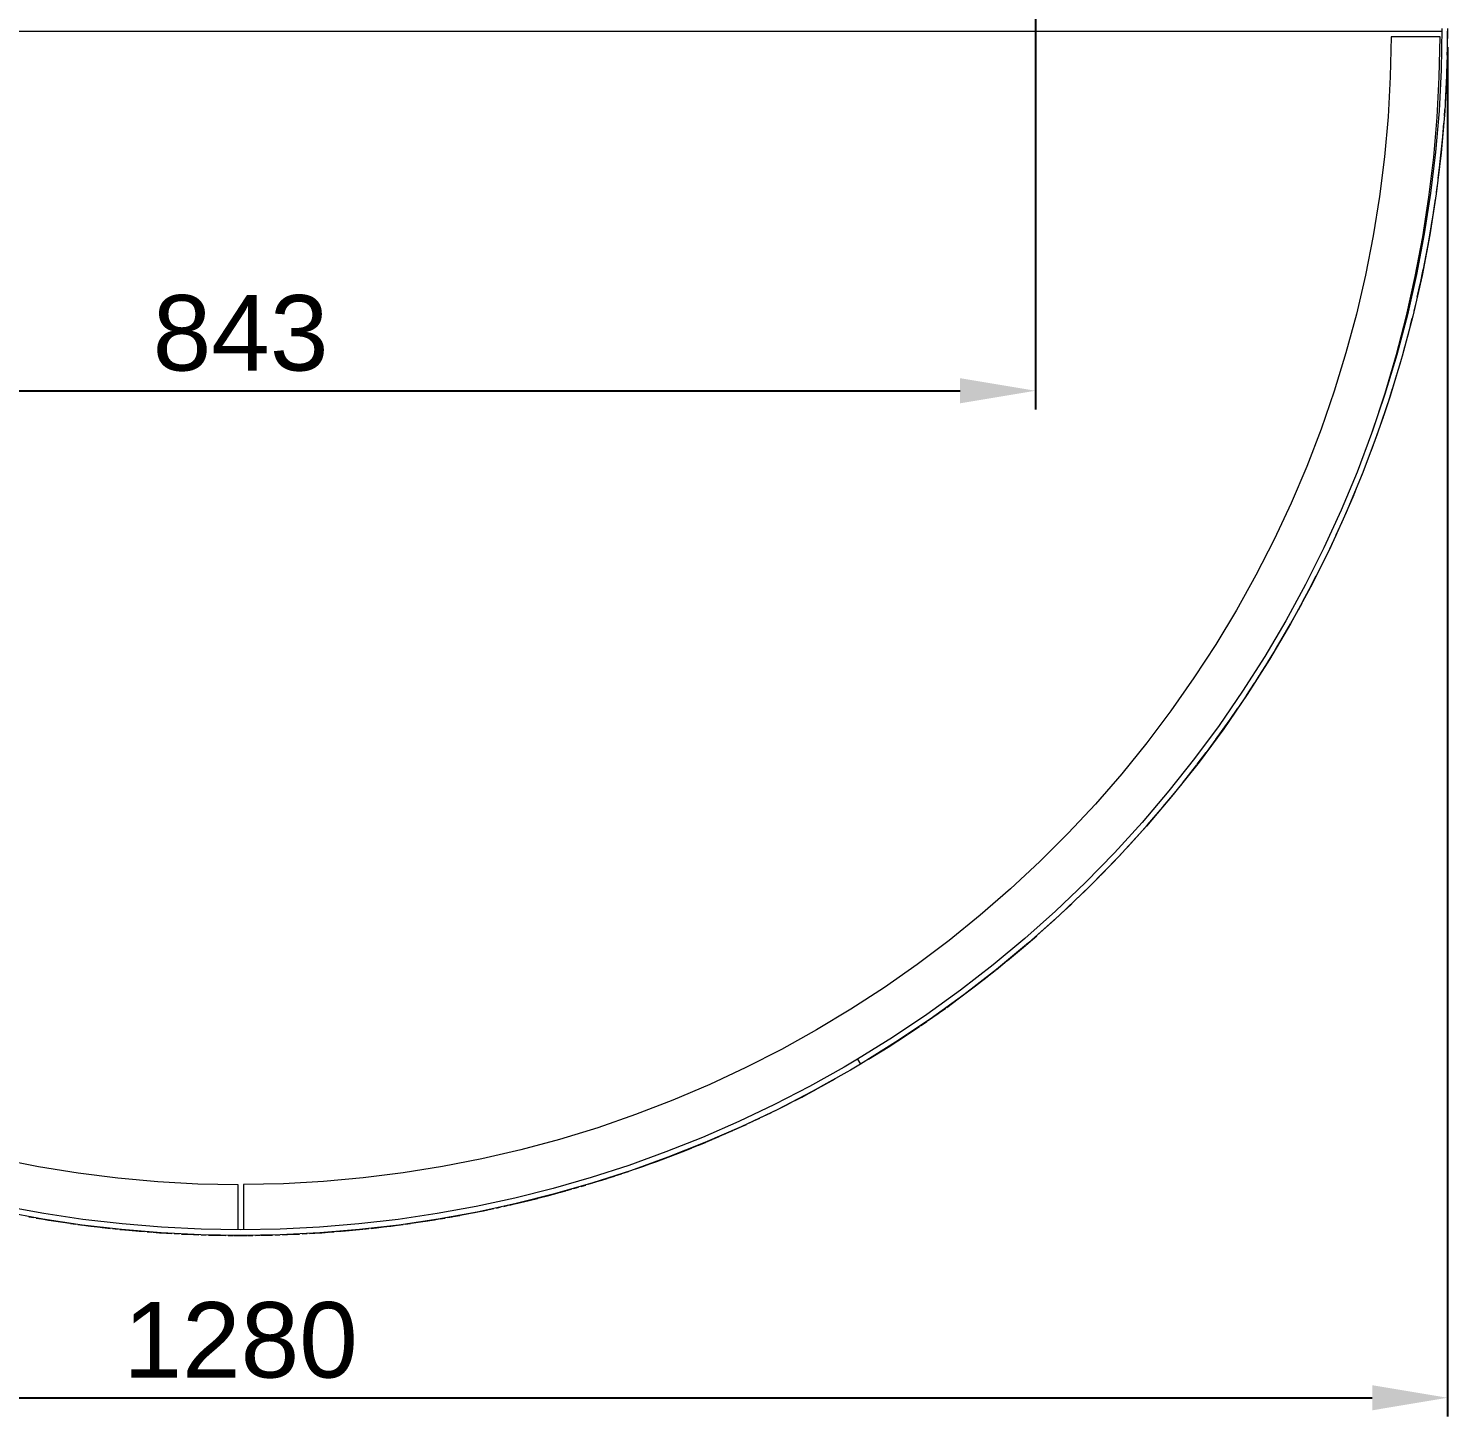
# Model space of a CAD drawing. Header units: millimetres. Extents: x 492 to 7139, y 278 to 5201.
# Drawn here: x 1508 to 2261, y 278 to 1014 of the extents above; entities that cross this region are included whole.
import ezdxf

# ---------------------------------------------------------------- set-up
doc = ezdxf.new("R2010")
doc.units = ezdxf.units.MM
doc.layers.add('ZANO_R', color=7, linetype='Continuous', lineweight=0)
doc.layers.add('ZANO_W', color=1, linetype='Continuous', lineweight=0)
doc.styles.get("Standard").update_dxf_attribs({"font": 'arial.ttf'})
doc.dimstyles.new('pl i ang', dxfattribs={"dimtxt": 50, "dimasz": 50, "dimexe": 1.25, "dimexo": 0.625, "dimgap": 10, "dimtad": 1, "dimtoh": 1, "dimtxsty": 'Standard', "dimcen": 2.5, "dimclrd": 1, "dimclre": 1, "dimclrt": 1, "dimadec": 0, "dimazin": 0, "dimtfac": 1, "dimtmove": 0, "dimatfit": 3, "dimfxl": 1, "dimarcsym": 1})

# ---------------------------------------------------------------- blocks, each defined once
blk = doc.blocks.new('*D383')
at = {"layer": 'ZANO_W', "color": 1, "lineweight": -2}
for p, q in [((2042.44, 1035.18), (2042.44, 811.54)), ((1199.44, 972.18), (1199.44, 811.54)), ((1239.44, 821.54), (2002.44, 821.54))]:
    blk.add_line(p, q, dxfattribs=at)
at = {"layer": 'ZANO_W', "color": 1}
for points in [[(1239.44, 828.21), (1239.44, 814.87), (1199.44, 821.54)], [(2002.44, 814.87), (2002.44, 828.21), (2042.44, 821.54)]]:
    blk.add_solid(points, dxfattribs=at)
at = {"layer": 'ZANO_W', "color": 1, "insert": (1620.94, 851.98), "char_height": 40, "attachment_point": 5}
blk.add_mtext('843', dxfattribs=at)
blk = doc.blocks.new('*D389')
at = {"layer": 'ZANO_W', "color": 1, "lineweight": -2}
for p, q in [((980.94, 1003.68), (980.94, 277.62)), ((2260.94, 1003.68), (2260.94, 277.62)), ((1020.94, 287.62), (2220.94, 287.62))]:
    blk.add_line(p, q, dxfattribs=at)
at = {"layer": 'ZANO_W', "color": 1}
for points in [[(1020.94, 294.29), (1020.94, 280.95), (980.94, 287.62)], [(2220.94, 280.95), (2220.94, 294.29), (2260.94, 287.62)]]:
    blk.add_solid(points, dxfattribs=at)
at = {"layer": 'ZANO_W', "color": 1, "insert": (1620.94, 318.04), "char_height": 40, "attachment_point": 5}
blk.add_mtext('1280', dxfattribs=at)

msp = doc.modelspace()

# ---------------------------------------------------------------- linework, layer by layer
at = {"layer": 'ZANO_R'}
for p, q in [((983.94, 1012.18), (2257.94, 1012.18)), ((2230.93, 1009.18), (2230.51, 987.96)), ((2256.93, 1009.18), (2230.93, 1009.18)), ((2256.53, 987.86), (2256.93, 1009.18)), ((2257.94, 1013.68), (2257.56, 991.78)), ((2260.94, 1013.68), (2260.56, 991.68)), ((2260.9, 1006.59), (2260.93, 1012.18)), ((2260.78, 999.47), (2260.85, 1003.04)), ((2260.46, 988.9), (2260.69, 995.9)), ((2230.51, 987.96), (2229.35, 966.76)), ((2255.4, 966.56), (2256.53, 987.86)), ((2257.56, 991.78), (2256.43, 969.91)), ((2260.56, 991.68), (2259.42, 969.7)), ((2260.13, 981.55), (2260.45, 988.74)), ((2259.73, 974.33), (2260.12, 981.43)), ((2229.35, 966.76), (2227.46, 945.62)), ((2253.57, 945.32), (2255.4, 966.56)), ((2256.43, 969.91), (2254.55, 948.09)), ((2259.42, 969.7), (2257.53, 947.77)), ((2258.37, 956.4), (2258.96, 963.45)), ((2259.24, 967.08), (2259.49, 970.71)), ((2256.86, 941.54), (2258.35, 956.17)), ((2227.46, 945.62), (2224.83, 924.56)), ((2251.02, 924.15), (2253.57, 945.32)), ((2254.55, 948.09), (2251.92, 926.35)), ((2257.53, 947.77), (2254.89, 925.93)), ((2255.98, 934.2), (2256.83, 941.32)), ((2251.92, 926.35), (2248.55, 904.71)), ((2254.89, 925.93), (2251.5, 904.18)), ((2255.02, 926.83), (2255.51, 930.52)), ((2224.83, 924.56), (2221.47, 903.6)), ((2247.77, 903.08), (2251.02, 924.15)), ((2253.46, 916.13), (2254.5, 923.14)), ((2252.25, 908.56), (2253.4, 915.76)), ((2221.47, 903.6), (2217.38, 882.78)), ((2243.81, 882.12), (2247.77, 903.08)), ((2248.55, 904.71), (2244.43, 883.2)), ((2251.5, 904.18), (2247.36, 882.57)), ((2250.94, 900.99), (2252.21, 908.35)), ((2249.55, 893.51), (2250.93, 900.93)), ((2248.09, 886.07), (2249.54, 893.43)), ((2217.38, 882.78), (2212.57, 862.1)), ((2239.15, 861.32), (2243.81, 882.12)), ((2244.43, 883.2), (2239.58, 861.84)), ((2247.36, 882.57), (2242.49, 861.11)), ((2246.52, 878.62), (2248.04, 885.86)), ((2244.87, 871.16), (2246.45, 878.3)), ((2243.12, 863.7), (2244, 867.43)), ((2212.57, 862.1), (2207.04, 841.61)), ((2233.79, 840.68), (2239.15, 861.32)), ((2239.58, 861.84), (2233.99, 840.66)), ((2242.49, 861.11), (2236.87, 839.83)), ((2241.27, 856.24), (2242.21, 859.97)), ((2239.33, 848.77), (2240.31, 852.51)), ((2237.29, 841.31), (2238.32, 845.04)), ((2207.04, 841.61), (2200.8, 821.32)), ((2233.99, 840.66), (2227.68, 819.69)), ((2227.75, 820.23), (2233.79, 840.68)), ((2236.87, 839.83), (2230.53, 818.76)), ((2234.2, 830.62), (2236.23, 837.58)), ((2231.92, 823.15), (2234.05, 830.11)), ((2200.8, 821.32), (2193.86, 801.26)), ((2229.54, 815.69), (2231.76, 822.66)), ((2227.68, 819.69), (2220.65, 798.95)), ((2221.03, 799.99), (2227.75, 820.23)), ((2230.53, 818.76), (2223.47, 797.92)), ((2227.07, 808.25), (2229.38, 815.2)), ((2224.51, 800.83), (2226.9, 807.76)), ((2193.86, 801.26), (2186.23, 781.46)), ((2220.65, 798.95), (2212.92, 778.46)), ((2223.47, 797.92), (2215.7, 777.33)), ((2221.85, 793.44), (2224.33, 800.32)), ((2220.28, 789.19), (2221.65, 792.9)), ((2217.45, 781.79), (2218.88, 785.49)), ((2186.23, 781.46), (2177.91, 761.93)), ((2212.92, 778.46), (2204.48, 758.25)), ((2215.7, 777.33), (2207.22, 757.03)), ((2214.53, 774.41), (2216, 778.1)), ((2211.5, 767.04), (2213.03, 770.72)), ((2177.91, 761.93), (2168.92, 742.7)), ((2208.38, 759.69), (2211.31, 766.57)), ((2204.48, 758.25), (2195.35, 738.34)), ((2207.22, 757.03), (2198.05, 737.02)), ((2205.16, 752.37), (2208.22, 759.31)), ((2201.84, 745.07), (2205.03, 752.09)), ((2168.92, 742.7), (2159.27, 723.8)), ((2195.35, 738.34), (2185.55, 718.75)), ((2194.95, 730.64), (2198.4, 737.75)), ((2198.42, 737.79), (2201.76, 744.9)), ((2198.05, 737.02), (2188.2, 717.34)), ((2191.41, 723.57), (2194.9, 730.54)), ((2159.27, 723.8), (2148.96, 705.24)), ((2187.78, 716.54), (2191.28, 723.33)), ((2185.55, 718.75), (2175.08, 699.52)), ((2188.2, 717.34), (2177.68, 698.02)), ((2184.06, 709.56), (2187.57, 716.14)), ((2181.81, 705.43), (2183.76, 708.99)), ((2148.96, 705.24), (2138.02, 687.06)), ((2177.85, 698.33), (2181.54, 704.93)), ((2175.08, 699.52), (2163.95, 680.65)), ((2177.68, 698.02), (2166.49, 679.06)), ((2173.8, 691.27), (2177.68, 698.02)), ((2138.02, 687.06), (2126.44, 669.27)), ((2169.7, 684.35), (2173.73, 691.16)), ((2163.95, 680.65), (2152.18, 662.18)), ((2166.49, 679.06), (2154.67, 660.51)), ((2161.39, 670.89), (2165.4, 677.28)), ((2165.59, 677.59), (2169.64, 684.25)), ((2158.84, 666.9), (2161.05, 670.35)), ((2126.44, 669.27), (2114.26, 651.89)), ((2154.36, 660.04), (2158.55, 666.45)), ((2152.18, 662.18), (2139.78, 644.13)), ((2154.67, 660.51), (2142.21, 642.37)), ((2149.81, 653.28), (2154.22, 659.83)), ((2114.26, 651.89), (2101.48, 634.94)), ((2145.33, 646.78), (2149.78, 653.23)), ((2139.78, 644.13), (2126.77, 626.51)), ((2142.21, 642.37), (2129.14, 624.66)), ((2137.93, 636.43), (2145.11, 646.47)), ((2101.48, 634.94), (2088.12, 618.45)), ((2133.03, 629.81), (2137.68, 636.08)), ((2126.77, 626.51), (2113.17, 609.35)), ((2129.14, 624.66), (2115.46, 607.42)), ((2128.22, 623.47), (2132.99, 629.74)), ((2088.12, 618.45), (2074.19, 602.43)), ((2120.4, 613.5), (2128.04, 623.24)), ((2115.19, 607.09), (2120.12, 613.16)), ((2074.19, 602.43), (2059.71, 586.91)), ((2113.17, 609.35), (2098.98, 592.67)), ((2115.46, 607.42), (2101.2, 590.66)), ((2110.14, 601.03), (2115.16, 607.06)), ((2101.8, 591.33), (2109.89, 600.74)), ((2098.98, 592.67), (2084.22, 576.48)), ((2101.2, 590.66), (2086.38, 574.4)), ((2096.41, 585.28), (2101.62, 591.13)), ((2059.71, 586.91), (2044.7, 571.9)), ((2091.15, 579.51), (2096.29, 585.15)), ((2084.22, 576.48), (2068.92, 560.82)), ((2086.38, 574.4), (2071, 558.66)), ((2082.23, 570.05), (2087.6, 575.7)), ((2087.89, 576.01), (2090.71, 579.04)), ((2044.7, 571.9), (2029.18, 557.43)), ((2076.8, 564.47), (2082.19, 570)), ((2029.18, 557.43), (2013.16, 543.5)), ((2068.92, 560.82), (2053.08, 545.68)), ((2071, 558.66), (2055.09, 543.46)), ((2067.62, 555.34), (2073.15, 560.8)), ((2073.48, 561.13), (2076.4, 564.07)), ((2058.61, 546.73), (2061.62, 549.57)), ((2062.04, 549.97), (2067.59, 555.31)), ((2013.16, 543.5), (1996.67, 530.13)), ((2053.08, 545.68), (2036.74, 531.11)), ((2055.09, 543.46), (2038.67, 528.81)), ((2052.62, 541.18), (2058.29, 546.43)), ((2043.28, 532.82), (2052.53, 541.1)), ((1996.67, 530.13), (1979.73, 517.35)), ((2036.74, 531.11), (2019.91, 517.1)), ((2038.67, 528.81), (2021.75, 514.73)), ((2027.53, 519.43), (2037.03, 527.4)), ((2037.24, 527.58), (2043.05, 532.62)), ((2021.53, 514.55), (2027.46, 519.37)), ((1979.73, 517.35), (1962.35, 505.17)), ((2019.91, 517.1), (2002.6, 503.68)), ((2021.75, 514.73), (2004.36, 501.25)), ((2017.88, 511.65), (2021.11, 514.22)), ((1962.35, 505.17), (1944.55, 493.6)), ((2001.5, 499.12), (2011.38, 506.57)), ((2011.55, 506.7), (2017.55, 511.39)), ((2002.6, 503.68), (1984.84, 490.86)), ((2004.36, 501.25), (1986.52, 488.37)), ((1995.35, 494.62), (2001.46, 499.09)), ((1944.55, 493.6), (1926.37, 482.65)), ((1984.84, 490.86), (1966.65, 478.66)), ((1985.09, 487.38), (1991.26, 491.7)), ((1991.51, 491.87), (1994.85, 494.27)), ((1926.37, 482.65), (1907.81, 472.35)), ((1986.52, 488.37), (1968.24, 476.11)), ((1974.74, 480.36), (1980.96, 484.54)), ((1981.39, 484.83), (1984.77, 487.16)), ((1966.65, 478.66), (1948.06, 467.09)), ((1968.24, 476.11), (1949.56, 464.49)), ((1964.3, 473.58), (1974.57, 480.25)), ((1907.81, 472.35), (1888.91, 462.69)), ((1948.06, 467.09), (1942.79, 463.97)), ((1948.06, 467.09), (1949.56, 464.49)), ((1953.85, 467.08), (1964.27, 473.56)), ((1888.91, 462.69), (1869.69, 453.7)), ((1940.96, 462.9), (1922.67, 452.67)), ((1942.46, 460.3), (1924.08, 450.03)), ((1942.79, 463.97), (1940.96, 462.9)), ((1944.29, 461.37), (1942.46, 460.3)), ((1949.56, 464.49), (1944.29, 461.37)), ((1869.69, 453.7), (1850.16, 445.38)), ((1922.67, 452.67), (1904.05, 443.05)), ((1925.63, 450.86), (1928.85, 452.61)), ((1929.19, 452.8), (1932.27, 454.51)), ((1932.74, 454.77), (1936.28, 456.76)), ((1850.16, 445.38), (1830.35, 437.75)), ((1924.08, 450.03), (1905.38, 440.36)), ((1911.52, 443.45), (1914.89, 445.18)), ((1915.01, 445.24), (1918.47, 447.05)), ((1918.49, 447.05), (1921.95, 448.89)), ((1922.05, 448.94), (1925.41, 450.74)), ((1830.35, 437.75), (1810.29, 430.81)), ((1904.05, 443.05), (1885.13, 434.05)), ((1905.38, 440.36), (1886.37, 431.32)), ((1897.41, 436.48), (1900.45, 437.94)), ((1900.96, 438.19), (1904.07, 439.71)), ((1904.49, 439.92), (1907.68, 441.51)), ((1908.01, 441.67), (1911.29, 443.33)), ((1810.29, 430.81), (1790, 424.58)), ((1885.13, 434.05), (1865.92, 425.67)), ((1886.37, 431.32), (1867.07, 422.9)), ((1878.59, 427.83), (1881.91, 429.31)), ((1882.25, 429.45), (1885.51, 430.93)), ((1885.9, 431.1), (1889.1, 432.57)), ((1889.55, 432.78), (1892.67, 434.23)), ((1893.86, 434.79), (1896.23, 435.91)), ((1790, 424.58), (1769.51, 419.05)), ((1865.92, 425.67), (1846.45, 417.93)), ((1867.07, 422.9), (1847.51, 415.12)), ((1860.21, 420.09), (1863.76, 421.53)), ((1863.89, 421.59), (1867.41, 423.04)), ((1867.58, 423.11), (1871.05, 424.57)), ((1871.25, 424.66), (1874.68, 426.13)), ((1874.92, 426.23), (1878.3, 427.71)), ((1493.03, 414.24), (1513.86, 410.15)), ((1748.84, 414.24), (1728.01, 410.15)), ((1769.51, 419.05), (1748.84, 414.24)), ((1846.45, 417.93), (1826.73, 410.84)), ((1847.51, 415.12), (1827.7, 408)), ((1841.71, 412.96), (1845.33, 414.31)), ((1845.42, 414.34), (1849.04, 415.71)), ((1849.12, 415.74), (1852.73, 417.13)), ((1852.82, 417.16), (1856.42, 418.57)), ((1856.52, 418.61), (1860.09, 420.04)), ((1513.86, 410.15), (1534.82, 406.79)), ((1534.82, 406.79), (1555.88, 404.16)), ((1707.05, 406.79), (1685.99, 404.16)), ((1728.01, 410.15), (1707.05, 406.79)), ((1826.73, 410.84), (1806.79, 404.39)), ((1827.7, 408), (1807.66, 401.52)), ((1819.41, 405.23), (1822.9, 406.38)), ((1823.13, 406.46), (1826.66, 407.64)), ((1826.86, 407.71), (1830.41, 408.93)), ((1830.57, 408.99), (1834.16, 410.24)), ((1834.29, 410.29), (1837.89, 411.57)), ((1838, 411.61), (1841.62, 412.93)), ((1555.88, 404.16), (1577.02, 402.26)), ((1577.02, 402.26), (1598.22, 401.1)), ((1598.22, 401.1), (1619.44, 400.68)), ((1619.44, 400.68), (1619.44, 376.68)), ((1643.66, 401.1), (1622.44, 400.68)), ((1622.44, 400.68), (1622.44, 376.68)), ((1664.85, 402.26), (1643.66, 401.1)), ((1685.99, 404.16), (1664.85, 402.26)), ((1806.79, 404.39), (1786.65, 398.61)), ((1807.66, 401.52), (1787.43, 395.71)), ((1797.63, 398.55), (1800.17, 399.29)), ((1801.44, 399.66), (1803.98, 400.41)), ((1805.25, 400.79), (1807.78, 401.56)), ((1808.23, 401.7), (1811.57, 402.73)), ((1811.96, 402.85), (1815.36, 403.92)), ((1815.69, 404.03), (1819.13, 405.14)), ((1766.33, 393.49), (1745.86, 389.05)), ((1786.65, 398.61), (1766.33, 393.49)), ((1787.43, 395.71), (1767.01, 390.57)), ((1767.18, 390.61), (1770.76, 391.46)), ((1770.91, 391.5), (1774.62, 392.4)), ((1774.64, 392.41), (1778.37, 393.34)), ((1778.47, 393.37), (1782.11, 394.3)), ((1782.31, 394.36), (1785.84, 395.29)), ((1786.15, 395.37), (1789.57, 396.29)), ((1789.98, 396.41), (1793.31, 397.33)), ((1793.81, 397.47), (1796.36, 398.19)), ((1516.13, 382.32), (1495.42, 386.11)), ((1516.64, 385.27), (1496.03, 389.04)), ((1537.36, 382.18), (1516.64, 385.27)), ((1725.24, 385.28), (1704.52, 382.18)), ((1745.86, 389.05), (1725.24, 385.28)), ((1746.44, 386.1), (1725.73, 382.32)), ((1733.68, 383.69), (1737.13, 384.31)), ((1737.39, 384.36), (1741.03, 385.05)), ((1741.11, 385.06), (1744.83, 385.78)), ((1744.92, 385.8), (1748.55, 386.53)), ((1767.01, 390.57), (1746.44, 386.1)), ((1748.81, 386.58), (1752.27, 387.3)), ((1752.69, 387.39), (1755.28, 387.94)), ((1756.57, 388.22), (1759.16, 388.78)), ((1760.45, 389.07), (1763.03, 389.65)), ((1763.45, 389.75), (1766.9, 390.54)), ((1508.64, 383.61), (1511.24, 383.15)), ((1512.54, 382.92), (1515.14, 382.48)), ((1515.61, 382.4), (1519.05, 381.84)), ((1536.96, 379.21), (1516.13, 382.32)), ((1519.31, 381.8), (1522.96, 381.22)), ((1523.01, 381.21), (1526.71, 380.65)), ((1526.88, 380.63), (1530.4, 380.11)), ((1530.79, 380.06), (1533.4, 379.69)), ((1534.71, 379.51), (1537.32, 379.16)), ((1557.87, 376.79), (1536.96, 379.21)), ((1558.18, 379.78), (1537.36, 382.18)), ((1537.78, 379.1), (1541.24, 378.66)), ((1541.46, 378.63), (1545.13, 378.18)), ((1545.16, 378.18), (1548.8, 377.76)), ((1549.09, 377.72), (1551.7, 377.43)), ((1553.01, 377.29), (1555.63, 377.02)), ((1556.93, 376.89), (1559.55, 376.63)), ((1578.86, 375.06), (1557.87, 376.79)), ((1579.06, 378.06), (1558.18, 379.78)), ((1559.78, 376.61), (1563.43, 376.27)), ((1563.48, 376.26), (1567.07, 375.95)), ((1599.99, 377.02), (1579.06, 378.06)), ((1620.94, 376.68), (1599.99, 377.02)), ((1641.89, 377.02), (1620.94, 376.68)), ((1662.82, 378.06), (1641.89, 377.02)), ((1683.7, 379.78), (1662.82, 378.06)), ((1684, 376.79), (1663.01, 375.06)), ((1674.8, 375.95), (1678.39, 376.26)), ((1678.44, 376.27), (1682.09, 376.61)), ((1682.32, 376.63), (1685.75, 376.97)), ((1704.52, 382.18), (1683.7, 379.78)), ((1704.91, 379.21), (1684, 376.79)), ((1686.24, 377.02), (1688.86, 377.29)), ((1690.17, 377.43), (1692.78, 377.72)), ((1693.07, 377.76), (1696.7, 378.18)), ((1696.74, 378.18), (1700.42, 378.63)), ((1700.63, 378.66), (1704.1, 379.1)), ((1704.55, 379.16), (1707.16, 379.51)), ((1725.73, 382.32), (1704.91, 379.21)), ((1708.46, 379.69), (1711.08, 380.06)), ((1711.47, 380.11), (1714.99, 380.63)), ((1715.16, 380.65), (1718.86, 381.21)), ((1718.9, 381.22), (1722.56, 381.8)), ((1722.81, 381.84), (1726.26, 382.4)), ((1726.72, 382.48), (1729.33, 382.92)), ((1730.63, 383.15), (1733.23, 383.61)), ((1567.4, 375.92), (1570.02, 375.71)), ((1571.33, 375.6), (1573.94, 375.41)), ((1574.34, 375.38), (1577.87, 375.13)), ((1577.97, 375.12), (1581.59, 374.89)), ((1599.89, 374.02), (1578.86, 375.06)), ((1581.79, 374.88), (1584.41, 374.72)), ((1585.71, 374.65), (1588.33, 374.51)), ((1589.63, 374.44), (1592.25, 374.32)), ((1592.41, 374.31), (1596, 374.16)), ((1596.17, 374.16), (1598.78, 374.06)), ((1620.94, 373.68), (1599.89, 374.02)), ((1600.08, 374.02), (1602.69, 373.94)), ((1604, 373.9), (1606.61, 373.84)), ((1606.73, 373.84), (1610.29, 373.77)), ((1610.52, 373.76), (1613.13, 373.73)), ((1614.43, 373.71), (1617.03, 373.69)), ((1617.4, 373.69), (1620.94, 373.68)), ((1641.99, 374.02), (1620.94, 373.68)), ((1620.94, 373.68), (1624.48, 373.69)), ((1624.84, 373.69), (1627.44, 373.71)), ((1628.75, 373.73), (1631.35, 373.76)), ((1631.58, 373.77), (1635.14, 373.84)), ((1635.26, 373.84), (1637.87, 373.9)), ((1639.18, 373.94), (1641.79, 374.02)), ((1663.01, 375.06), (1641.99, 374.02)), ((1643.09, 374.06), (1645.7, 374.16)), ((1645.88, 374.16), (1649.47, 374.31)), ((1649.62, 374.32), (1652.24, 374.44)), ((1653.54, 374.51), (1656.16, 374.65)), ((1657.46, 374.72), (1660.08, 374.88)), ((1660.29, 374.89), (1663.9, 375.12)), ((1664, 375.13), (1667.53, 375.38)), ((1667.93, 375.41), (1670.54, 375.6)), ((1671.85, 375.71), (1674.47, 375.92))]:
    msp.add_line(p, q, dxfattribs=at)

# ---------------------------------------------------------------- dimensions: what is measured, and where the dimension line sits
at = {"layer": 'ZANO_W'}
for base, p1, p2, picture, middle in [((2042.44, 821.54), (1199.44, 982.18), (2042.44, 1045.18), '*D383', (1620.94, 851.98)), ((2260.94, 287.62), (980.94, 1013.68), (2260.94, 1013.68), '*D389', (1620.94, 318.04))]:
    dim = msp.add_linear_dim(base=base, p1=p1, p2=p2, dimstyle='pl i ang', override={"dimtxt": 40, "dimasz": 40, "dimexe": 10, "dimexo": 10, "dimtoh": 0, "dimdec": 0, "dimtdec": 0, "dimtmove": 1}, dxfattribs=at)
    dim.commit()
    dim.dimension.update_dxf_attribs({"geometry": picture, "text_midpoint": middle})

doc.saveas('drawing.dxf')
